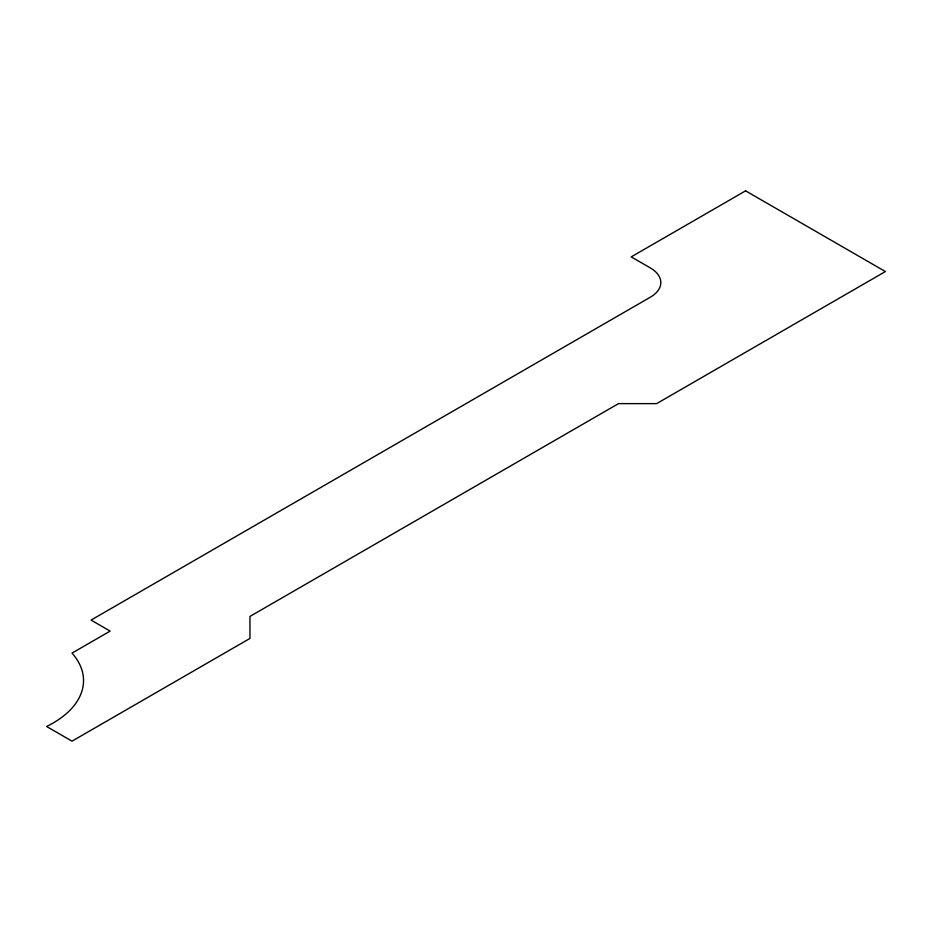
<?xml version="1.0" encoding="UTF-8"?>
<svg xmlns="http://www.w3.org/2000/svg" width="932" height="932" viewBox="0 0 932 932"><rect width="100%" height="100%" fill="white"/><g stroke="black" fill="none" stroke-linecap="round" stroke-linejoin="round"><path stroke-width="1.4" d="M745.6 190.839L631.22 256.882L650.28 267.892A35.952 20.749 0 0 1 650.28 297.238L91.08 620.083L110.151 631.092L72.02 653.111A104.034 60.067 0 0 1 46.6 726.482L72.02 741.161L249.951 638.432L249.951 616.425L618.51 403.626L656.641 403.626L885.4 271.55L745.6 190.839"/></g></svg>
